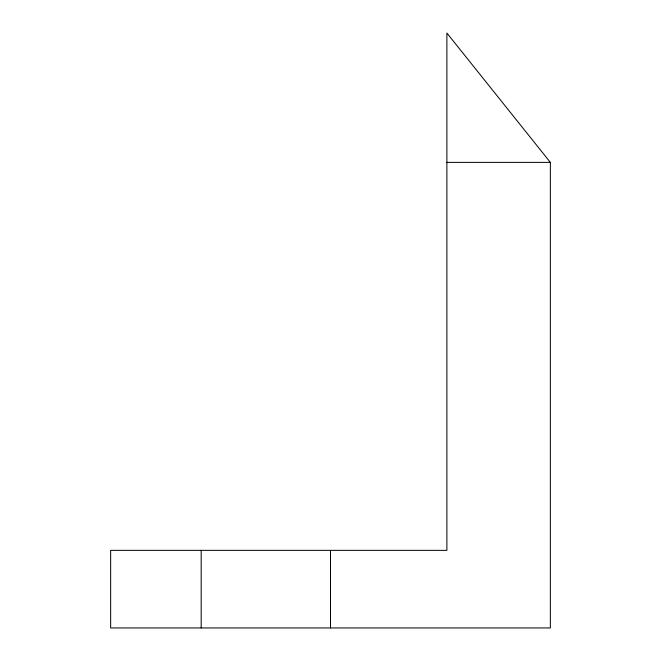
<?xml version="1.0" encoding="UTF-8"?>
<svg xmlns="http://www.w3.org/2000/svg" width="661" height="661" viewBox="0 0 661 661"><rect width="100%" height="100%" fill="white"/><g stroke="black" fill="none" stroke-linecap="round" stroke-linejoin="round"><path stroke-width="0.99" d="M446.894 162.375L550.357 162.375L550.357 627.95L110.643 627.95L110.643 550.357L446.894 550.357L446.894 33.05L550.357 162.375M330.5 550.357L330.5 627.95M201.175 550.357L201.175 627.95"/></g></svg>
